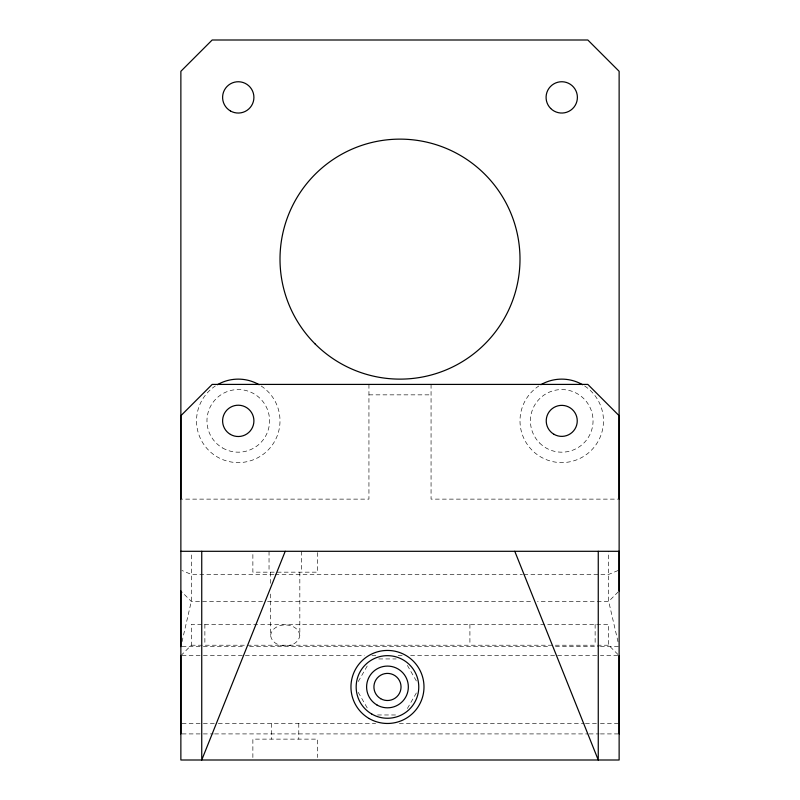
<?xml version="1.0" encoding="UTF-8"?>
<svg xmlns="http://www.w3.org/2000/svg" width="800" height="800" viewBox="0 0 800 800"><rect width="100%" height="100%" fill="white"/><g stroke="black" fill="none" stroke-linecap="round" stroke-linejoin="round"><path stroke-width="0.6" stroke-dasharray="4 3" d="M252.87 757.54L252.87 739.13L317.57 739.13L317.57 757.54M299.83 572.17L299.83 635.42C297.92 649.41 272.51 649.41 270.61 635.42L270.61 593.26M270.61 583.33L270.61 572.17M368.94 384.41L368.94 499.13L182.12 499.13M431.06 384.41L431.06 499.13L617.88 499.13M270.61 635.42C272.51 621.44 297.92 621.44 299.83 635.42M181.97 641.87L191.3 601.41L191.3 552.52M358.23 681.57L367.56 665.41M407.38 708.51L416.71 692.34M180.87 655.65L191.3 645.22L191.3 624.35L608.7 624.35L608.7 645.22L619.13 655.65L600.4 655.65M618.26 591.85L608.7 601.41L537.46 601.41M618.09 570.49L608.7 574.42L523.72 574.42M368.94 394.85L431.06 394.85M273.78 574.42L191.3 574.42L181.91 570.49M275.03 574.42L522.47 574.42M262.54 601.41L191.3 601.41L181.74 591.85M267.53 601.41L532.47 601.41M191.3 645.22L608.7 645.22M182.12 646.63L202.1 646.63M203.34 646.63L244.55 646.63M249.54 646.63L550.46 646.63M555.45 646.63L599.15 646.63M600.4 646.63L619.13 646.63M182.12 655.65L202.1 655.65M203.34 655.65L364.41 655.65M371.91 655.65L376.9 655.65M398.13 655.65L403.12 655.65M410.61 655.65L599.15 655.65M378.76 658.94L396.18 658.94M377.52 714.97L397.42 714.97M182.12 723.48L202.1 723.48M203.34 723.48L217.08 723.48M218.33 723.48L375.65 723.48M399.38 723.48L584.17 723.48M585.42 723.48L599.15 723.48M600.4 723.48L619.13 723.48M182.12 733.91L202.1 733.91M203.34 733.91L213.33 733.91M214.58 733.91L587.92 733.91M589.16 733.91L599.15 733.91M600.4 733.91L617.88 733.91M407.38 665.41L416.71 681.57M358.23 692.34L367.56 708.51M618.03 641.87L608.7 601.41L608.7 551.3M595.13 624.35L595.13 645.22M469.91 624.35L469.91 645.22M317.57 552.53L317.57 572.17L252.87 572.17L252.87 551.3M301.39 551.3L301.39 572.17M298.78 723.48L298.78 739.13M271.65 723.48L271.65 739.13M269.04 551.3L269.04 572.17M204.87 624.35L204.87 645.22M261.19 385.99A41.74 41.74 0 0 1 269.71 448.31A41.74 41.74 0 0 1 206.81 448.31A41.74 41.74 0 0 1 215.33 385.99M584.66 385.99A41.74 41.74 0 0 1 593.19 448.31A41.74 41.74 0 0 1 530.29 448.31A41.74 41.74 0 0 1 538.81 385.99M222.61 447.98A31.3 31.3 0 0 0 269.57 420.87A31.3 31.3 0 0 0 222.61 393.76A31.3 31.3 0 0 0 222.61 447.98M539.6 443.01A31.3 31.3 0 0 0 591.98 428.97A31.3 31.3 0 0 0 553.64 390.63A31.3 31.3 0 0 0 539.6 443.01"/><path stroke-width="1.2" d="M180.87 733.91L180.87 655.65M180.87 646.63L180.87 590.98M180.87 551.3L619.13 551.3L619.13 760L180.87 760L180.87 71.3L212.17 40L587.83 40L619.13 71.3L619.13 590.98M598.26 551.3L598.26 760L514.78 551.3M619.13 733.91L619.13 655.65M285.22 551.3L201.74 760L201.74 551.3M619.13 499.13L619.13 415.72L587.83 384.41L212.17 384.41L180.87 415.72L180.87 499.13M217.39 384.72A41.74 41.74 0 0 1 259.13 384.72M540.87 384.72A41.74 41.74 0 0 1 582.61 384.72M377.04 705.03A20.87 20.87 0 0 0 408.34 686.96A20.87 20.87 0 0 0 377.04 668.88A20.87 20.87 0 0 0 377.04 705.03M380.69 698.7A13.57 13.57 0 0 0 401.04 686.96A13.57 13.57 0 0 0 380.69 675.21A13.57 13.57 0 0 0 380.69 698.7M369.21 718.58A36.52 36.52 0 0 0 423.99 686.96A36.52 36.52 0 0 0 369.21 655.33A36.52 36.52 0 0 0 369.21 718.58M371.82 714.07A31.3 31.3 0 0 0 418.77 686.96A31.3 31.3 0 0 0 371.82 659.85A31.3 31.3 0 0 0 371.82 714.07M550.67 108.46A15.65 15.65 0 0 0 576.86 101.44A15.65 15.65 0 0 0 557.69 82.27A15.65 15.65 0 0 0 550.67 108.46M230.43 110.95A15.65 15.65 0 0 0 253.91 97.39A15.65 15.65 0 0 0 230.43 83.84A15.65 15.65 0 0 0 230.43 110.95M315.15 343.98A120 120 0 0 0 515.91 290.19A120 120 0 0 0 368.94 143.22A120 120 0 0 0 315.15 343.98M553.98 434.3A15.51 15.51 0 0 0 577.25 420.87A15.51 15.51 0 0 0 553.98 407.44A15.51 15.51 0 0 0 553.98 434.3M230.43 434.42A15.65 15.65 0 0 0 253.91 420.87A15.65 15.65 0 0 0 230.43 407.31A15.65 15.65 0 0 0 230.43 434.42"/></g></svg>
